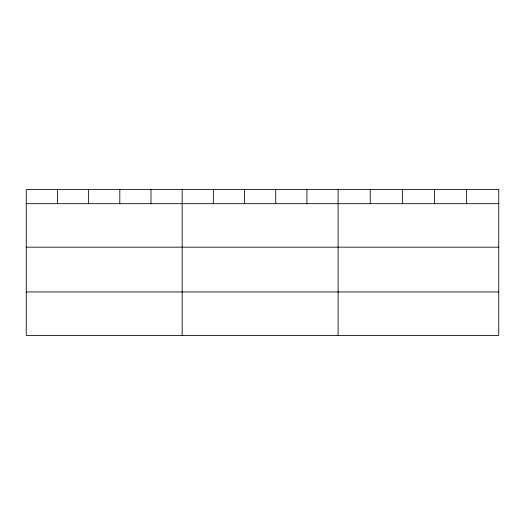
<?xml version="1.0" encoding="UTF-8"?>
<svg xmlns="http://www.w3.org/2000/svg" width="525" height="525" viewBox="0 0 525 525"><rect width="100%" height="100%" fill="white"/><g stroke="black" fill="none" stroke-linecap="round" stroke-linejoin="round"><path stroke-width="0.79" d="M26.25 203.68L498.75 203.68M26.25 247.163L498.75 247.163M26.25 291.959L498.75 291.959M466.62 189.558L466.62 203.68M434.49 189.558L434.49 203.68M402.36 189.558L402.36 203.68M370.23 189.558L370.23 203.68M338.1 189.558L338.1 335.442M306.915 189.558L306.915 203.68M275.73 189.558L275.73 203.68M244.545 189.558L244.545 203.68M213.36 189.558L213.36 203.68M182.175 189.558L182.175 335.442M150.99 189.558L150.99 203.68M119.805 189.558L119.805 203.68M88.62 189.558L88.62 203.68M57.435 189.558L57.435 203.68M498.75 189.558L26.25 189.558L26.25 335.442L498.75 335.442L498.75 189.558"/></g></svg>
